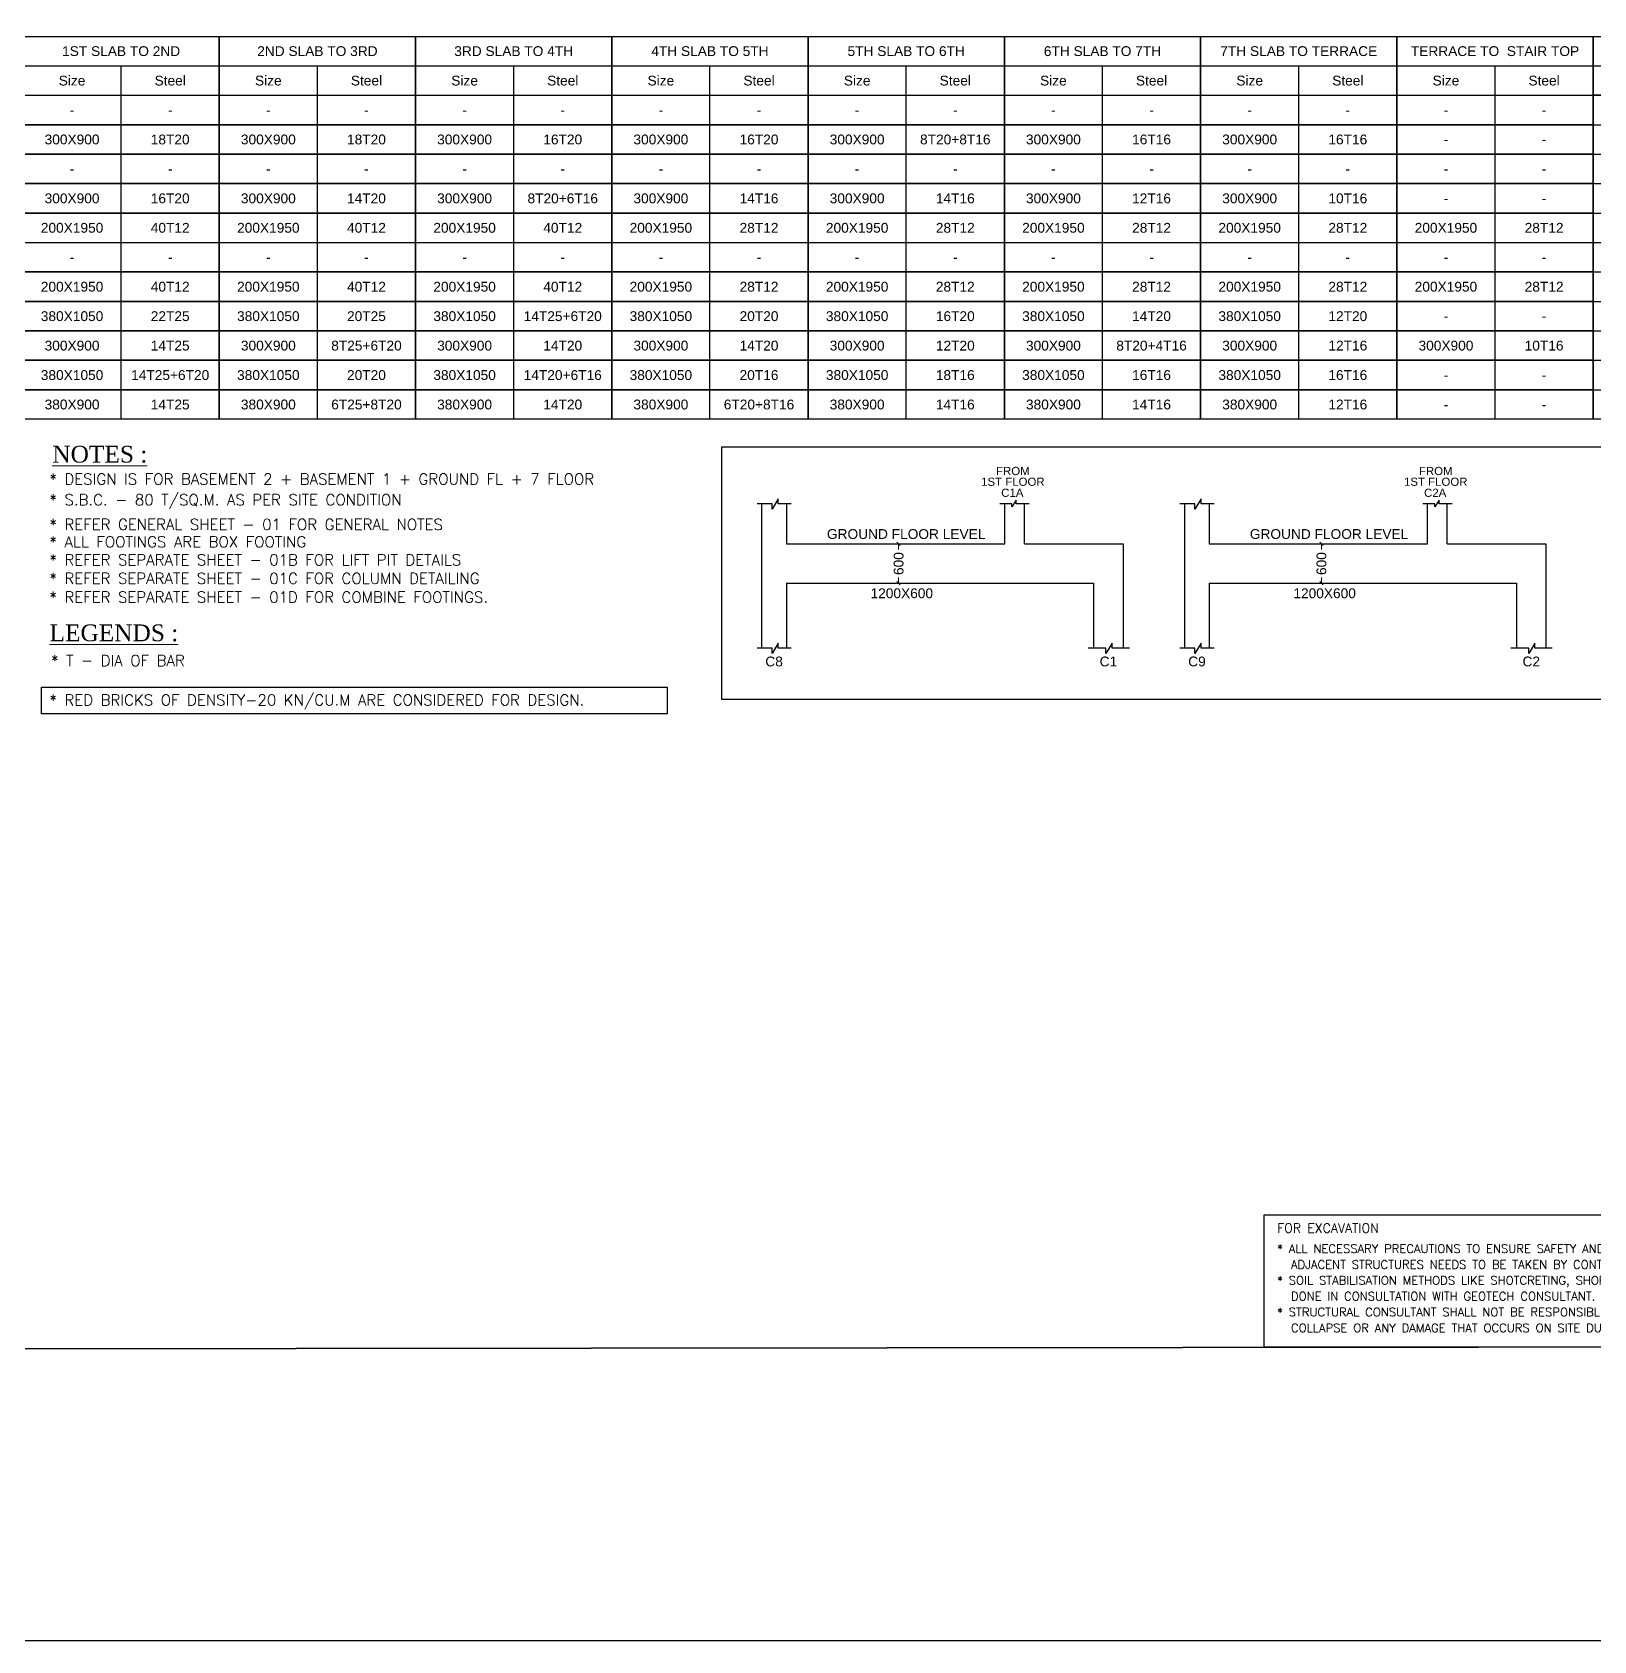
# Model space of a CAD drawing. Header units: inches. Extents: x 332 to 524, y 371 to 463.
# Drawn here: x 348.11 to 371.98, y 370.9 to 395.49 of the extents above; entities that cross this region are included whole.
import ezdxf
from ezdxf.enums import TextEntityAlignment as Align

# ---------------------------------------------------------------- set-up
doc = ezdxf.new("R2010")
doc.units = ezdxf.units.IN
doc.header["$MEASUREMENT"] = 0
for name, color, linetype in [('Beam Sizes', 7, 'Continuous'), ('Dim', 7, 'Continuous'), ('Text', 7, 'Continuous')]:
    doc.layers.add(name, color=color, linetype=linetype)
for name, color, linetype, lineweight in [('BORDER', 7, 'Continuous', 25), ('COLUMN NO', 1, 'Continuous', 25), ('FOUNDATION FORMAT', 210, 'Continuous', 30), ('NOTES', 7, 'Continuous', 20), ('SECTIONS', 7, 'Continuous', 25)]:
    doc.layers.add(name, color=color, linetype=linetype, lineweight=lineweight)
doc.styles.add('Rcad', font='arial.ttf')
doc.styles.add('SIMPLEX', font='simplex.shx')
doc.styles.get("Standard").update_dxf_attribs({"font": 'arial.ttf'})
doc.styles.add('TIMES', font='times.ttf', dxfattribs={"width": 0.9})
doc.dimstyles.new('Cenm', dxfattribs={"dimtxt": 0.2, "dimasz": 0.05, "dimexe": 0.05, "dimexo": 0.05, "dimgap": 0.05, "dimtad": 0, "dimzin": 0, "dimdsep": 46, "dimtxsty": 'Rcad', "dimblk": 'OBLIQUE', "dimcen": 0.05, "dimadec": 0, "dimazin": 0, "dimtfac": 1, "dimtofl": 0, "dimtmove": 0, "dimatfit": 3, "dimldrblk": 'DOTSMALL', "dimfxl": 0.15, "dimfxlon": 1, "dimtolj": 1, "dimtzin": 0, "dimlwd": 13, "dimlwe": 13, "dimarcsym": 0})

# ---------------------------------------------------------------- blocks, each defined once
blk = doc.blocks.new('_Oblique')
at = {"color": 0, "linetype": 'ByBlock', "lineweight": -2}
blk.add_line((-0.5, -0.5), (0.5, 0.5), dxfattribs=at)
blk = doc.blocks.new('*D91')
at = {"layer": 'Defpoints', "color": 0, "transparency": 16777216}
for p in [(361.257, 387.665), (361.208, 387.065), (361.356, 387.065)]:
    blk.add_point(p, dxfattribs=at)
at = {"layer": 'Dim', "color": 0, "lineweight": 13, "transparency": 16777216}
for p, q in [((361.307, 387.665), (361.406, 387.665)), ((361.356, 387.665), (361.356, 387.581)), ((361.258, 387.065), (361.406, 387.065)), ((361.356, 387.065), (361.356, 387.15))]:
    blk.add_line(p, q, dxfattribs=at)
at = {"layer": 'Dim', "color": 0, "lineweight": 13, "transparency": 16777216, "xscale": 0.05, "yscale": 0.05, "zscale": 0.05}
for p, rotation in [((361.356, 387.665), 90), ((361.356, 387.065), 270)]:
    blk.add_blockref('_Oblique', p, dxfattribs=dict(at, rotation=rotation))
at = {"layer": 'Dim', "color": 0, "transparency": 16777216, "insert": (361.356, 387.365), "char_height": 0.15, "attachment_point": 5, "rotation": 90, "style": 'Rcad'}
blk.add_mtext('\\A1;600', dxfattribs=at)
blk = doc.blocks.new('_DotSmall')
at = {"color": 0, "linetype": 'ByBlock', "const_width": 0.5}
blk.add_lwpolyline([(-0.0625, 0, 1), (0.0625, 0, 1)], format="xyb", close=True, dxfattribs=at)
blk = doc.blocks.new('*D92')
at = {"layer": 'Defpoints', "color": 0, "transparency": 16777216}
for p in [(367.721, 387.665), (367.672, 387.065), (367.82, 387.065)]:
    blk.add_point(p, dxfattribs=at)
at = {"layer": 'Dim', "color": 0, "lineweight": 13, "transparency": 16777216}
for p, q in [((367.771, 387.665), (367.87, 387.665)), ((367.82, 387.665), (367.82, 387.581)), ((367.722, 387.065), (367.87, 387.065)), ((367.82, 387.065), (367.82, 387.15))]:
    blk.add_line(p, q, dxfattribs=at)
at = {"layer": 'Dim', "color": 0, "lineweight": 13, "transparency": 16777216, "xscale": 0.05, "yscale": 0.05, "zscale": 0.05}
for p, rotation in [((367.82, 387.665), 90), ((367.82, 387.065), 270)]:
    blk.add_blockref('_Oblique', p, dxfattribs=dict(at, rotation=rotation))
at = {"layer": 'Dim', "color": 0, "transparency": 16777216, "insert": (367.82, 387.365), "char_height": 0.15, "attachment_point": 5, "rotation": 90, "style": 'Rcad'}
blk.add_mtext('\\A1;600', dxfattribs=at)

msp = doc.modelspace()

# ---------------------------------------------------------------- linework, layer by layer
at = {"layer": 'BORDER', "lineweight": 35, "elevation": 2510.4241}
msp.add_lwpolyline([(392.8066, 375.4143), (334.0706, 375.3486), (334.0706, 415.7197), (392.8066, 415.7197)], close=True, dxfattribs=at)
at = {"layer": 'BORDER', "lineweight": 30, "elevation": 2510.4241}
msp.add_lwpolyline([(366.938, 375.3943), (375.5558, 375.3943), (375.5559, 377.4092), (366.938, 377.4092)], close=True, dxfattribs=at)
at = {"layer": 'FOUNDATION FORMAT'}
msp.add_lwpolyline([(332.4867, 420.1646), (438.6804, 420.1646), (438.6804, 370.9028), (332.4867, 370.9028)], close=True, dxfattribs=at)
at = {"layer": 'SECTIONS', "color": 1}
for p, q in [((359.261, 388.2786), (359.261, 386.0729)), ((359.641, 388.2786), (359.641, 387.6653)), ((365.7246, 388.2786), (365.7246, 386.0729)), ((366.1046, 388.2786), (366.1046, 387.6653)), ((364.7862, 387.6653), (364.7862, 386.0729)), ((371.2498, 387.6653), (371.2498, 386.0729)), ((359.641, 387.0653), (359.641, 386.0729)), ((364.3362, 387.0653), (364.3362, 386.0729)), ((366.1046, 387.0653), (366.1046, 386.0729)), ((370.7998, 387.0653), (370.7998, 386.0729))]:
    msp.add_line(p, q, dxfattribs=at)
at = {"layer": 'SECTIONS', "color": 3, "linetype": 'Continuous', "lineweight": 25, "ltscale": 1000}
for p, q in [((362.978, 387.6653), (362.978, 388.2786)), ((363.278, 387.6653), (363.278, 388.2786)), ((369.4416, 387.6653), (369.4416, 388.2786)), ((369.7416, 387.6653), (369.7416, 388.2786))]:
    msp.add_line(p, q, dxfattribs=at)
at = {"layer": 'SECTIONS'}
for p, q in [((359.641, 387.6653), (362.978, 387.6653)), ((363.278, 387.6653), (364.7862, 387.6653)), ((366.1046, 387.6653), (369.4416, 387.6653)), ((369.7416, 387.6653), (371.2498, 387.6653)), ((359.641, 387.0653), (364.3362, 387.0653)), ((366.1046, 387.0653), (370.7998, 387.0653))]:
    msp.add_line(p, q, dxfattribs=at)
msp.add_lwpolyline([(358.652, 389.1499), (381.1559, 389.1499), (381.1559, 385.2886), (358.652, 385.2886)], close=True, dxfattribs=at)
at = {"layer": 'SECTIONS', "color": 1}
for points in [[(359.7145, 388.2786), (359.5162, 388.2786), (359.5162, 388.3555), (359.4222, 388.1971), (359.4222, 388.2786), (359.1928, 388.2786)], [(366.1781, 388.2786), (365.9799, 388.2786), (365.9799, 388.3555), (365.8858, 388.1971), (365.8858, 388.2786), (365.6564, 388.2786)], [(359.7145, 386.0729), (359.5162, 386.0729), (359.5162, 386.1498), (359.4222, 385.9914), (359.4222, 386.0729), (359.1928, 386.0729)], [(364.8831, 386.0729), (364.619, 386.0729), (364.619, 386.1498), (364.5249, 385.9914), (364.5249, 386.0729), (364.2525, 386.0729)], [(366.1781, 386.0729), (365.9799, 386.0729), (365.9799, 386.1498), (365.8858, 385.9914), (365.8858, 386.0729), (365.6564, 386.0729)], [(371.3467, 386.0729), (371.0826, 386.0729), (371.0826, 386.1498), (370.9885, 385.9914), (370.9885, 386.0729), (370.7161, 386.0729)]]:
    msp.add_lwpolyline(points, dxfattribs=at)
at = {"layer": 'SECTIONS', "color": 3, "linetype": 'Continuous', "lineweight": 25, "ltscale": 1000}
for points in [[(363.3524, 388.2786), (363.1542, 388.2786), (363.1542, 388.3351), (363.0878, 388.2306), (363.0878, 388.2786), (362.9056, 388.2786)], [(369.816, 388.2786), (369.6178, 388.2786), (369.6178, 388.3351), (369.5514, 388.2306), (369.5514, 388.2786), (369.3692, 388.2786)]]:
    msp.add_lwpolyline(points, dxfattribs=at)
at = {"layer": 'Text'}
for p, q in [((347.9721, 394.9708), (350.9721, 394.9708)), ((349.4721, 394.0708), (349.4721, 394.9708)), ((350.9721, 394.9708), (353.9721, 394.9708)), ((352.4721, 394.0708), (352.4721, 394.9708)), ((353.9721, 394.9708), (356.9721, 394.9708)), ((355.4721, 394.0708), (355.4721, 394.9708)), ((356.9721, 394.9708), (359.9721, 394.9708)), ((358.4721, 394.0708), (358.4721, 394.9708)), ((359.9721, 394.9708), (362.9721, 394.9708)), ((361.4721, 394.0708), (361.4721, 394.9708)), ((362.9721, 394.9708), (365.9721, 394.9708)), ((364.4721, 394.0708), (364.4721, 394.9708)), ((365.9721, 394.9708), (368.9721, 394.9708)), ((367.4721, 394.0708), (367.4721, 394.9708)), ((368.9721, 394.9708), (371.9721, 394.9708)), ((370.4721, 394.0708), (370.4721, 394.9708)), ((371.9721, 394.9708), (376.7721, 394.9708)), ((347.9721, 394.5208), (350.9721, 394.5208)), ((347.9721, 394.5208), (350.9721, 394.5208)), ((349.4721, 393.6208), (349.4721, 394.5208)), ((350.9721, 394.5208), (353.9721, 394.5208)), ((350.9721, 394.5208), (353.9721, 394.5208)), ((352.4721, 393.6208), (352.4721, 394.5208)), ((353.9721, 394.5208), (356.9721, 394.5208)), ((353.9721, 394.5208), (356.9721, 394.5208)), ((355.4721, 393.6208), (355.4721, 394.5208)), ((356.9721, 394.5208), (359.9721, 394.5208)), ((356.9721, 394.5208), (359.9721, 394.5208)), ((358.4721, 393.6208), (358.4721, 394.5208)), ((359.9721, 394.5208), (362.9721, 394.5208)), ((359.9721, 394.5208), (362.9721, 394.5208)), ((361.4721, 393.6208), (361.4721, 394.5208)), ((362.9721, 394.5208), (365.9721, 394.5208)), ((362.9721, 394.5208), (365.9721, 394.5208)), ((364.4721, 393.6208), (364.4721, 394.5208)), ((365.9721, 394.5208), (368.9721, 394.5208)), ((365.9721, 394.5208), (368.9721, 394.5208)), ((367.4721, 393.6208), (367.4721, 394.5208)), ((368.9721, 394.5208), (371.9721, 394.5208)), ((368.9721, 394.5208), (371.9721, 394.5208)), ((370.4721, 393.6208), (370.4721, 394.5208)), ((347.9721, 394.0708), (350.9721, 394.0708)), ((347.9721, 394.0708), (350.9721, 394.0708)), ((349.4721, 393.1708), (349.4721, 394.0708)), ((350.9721, 394.0708), (353.9721, 394.0708)), ((350.9721, 394.0708), (353.9721, 394.0708)), ((352.4721, 393.1708), (352.4721, 394.0708)), ((353.9721, 394.0708), (356.9721, 394.0708)), ((353.9721, 394.0708), (356.9721, 394.0708)), ((355.4721, 393.1708), (355.4721, 394.0708)), ((356.9721, 394.0708), (359.9721, 394.0708)), ((356.9721, 394.0708), (359.9721, 394.0708)), ((358.4721, 393.1708), (358.4721, 394.0708)), ((359.9721, 394.0708), (362.9721, 394.0708)), ((359.9721, 394.0708), (362.9721, 394.0708)), ((361.4721, 393.1708), (361.4721, 394.0708)), ((362.9721, 394.0708), (365.9721, 394.0708)), ((362.9721, 394.0708), (365.9721, 394.0708)), ((364.4721, 393.1708), (364.4721, 394.0708)), ((365.9721, 394.0708), (368.9721, 394.0708)), ((365.9721, 394.0708), (368.9721, 394.0708)), ((367.4721, 393.1708), (367.4721, 394.0708)), ((368.9721, 394.0708), (371.9721, 394.0708)), ((368.9721, 394.0708), (371.9721, 394.0708)), ((370.4721, 393.1708), (370.4721, 394.0708)), ((371.9721, 394.0708), (376.7721, 394.0708)), ((347.9721, 393.6208), (350.9721, 393.6208)), ((347.9721, 393.6208), (350.9721, 393.6208)), ((349.4721, 392.7208), (349.4721, 393.6208)), ((350.9721, 393.6208), (353.9721, 393.6208)), ((350.9721, 393.6208), (353.9721, 393.6208)), ((352.4721, 392.7208), (352.4721, 393.6208)), ((353.9721, 393.6208), (356.9721, 393.6208)), ((353.9721, 393.6208), (356.9721, 393.6208)), ((355.4721, 392.7208), (355.4721, 393.6208)), ((356.9721, 393.6208), (359.9721, 393.6208)), ((356.9721, 393.6208), (359.9721, 393.6208)), ((358.4721, 392.7208), (358.4721, 393.6208)), ((359.9721, 393.6208), (362.9721, 393.6208)), ((359.9721, 393.6208), (362.9721, 393.6208)), ((361.4721, 392.7208), (361.4721, 393.6208)), ((362.9721, 393.6208), (365.9721, 393.6208)), ((362.9721, 393.6208), (365.9721, 393.6208)), ((364.4721, 392.7208), (364.4721, 393.6208)), ((365.9721, 393.6208), (368.9721, 393.6208)), ((365.9721, 393.6208), (368.9721, 393.6208)), ((367.4721, 392.7208), (367.4721, 393.6208)), ((368.9721, 393.6208), (371.9721, 393.6208)), ((368.9721, 393.6208), (371.9721, 393.6208)), ((370.4721, 392.7208), (370.4721, 393.6208)), ((371.9721, 393.6208), (376.7721, 393.6208)), ((347.9721, 393.1708), (350.9721, 393.1708)), ((347.9721, 393.1708), (350.9721, 393.1708)), ((349.4721, 390.9208), (349.4721, 393.1708)), ((350.9721, 393.1708), (353.9721, 393.1708)), ((350.9721, 393.1708), (353.9721, 393.1708)), ((352.4721, 390.9208), (352.4721, 393.1708)), ((353.9721, 393.1708), (356.9721, 393.1708)), ((353.9721, 393.1708), (356.9721, 393.1708)), ((355.4721, 390.9208), (355.4721, 393.1708)), ((356.9721, 393.1708), (359.9721, 393.1708)), ((356.9721, 393.1708), (359.9721, 393.1708)), ((358.4721, 390.9208), (358.4721, 393.1708)), ((359.9721, 393.1708), (362.9721, 393.1708)), ((359.9721, 393.1708), (362.9721, 393.1708)), ((361.4721, 390.9208), (361.4721, 393.1708)), ((362.9721, 393.1708), (365.9721, 393.1708)), ((362.9721, 393.1708), (365.9721, 393.1708)), ((364.4721, 390.9208), (364.4721, 393.1708)), ((365.9721, 393.1708), (368.9721, 393.1708)), ((365.9721, 393.1708), (368.9721, 393.1708)), ((367.4721, 390.9208), (367.4721, 393.1708)), ((368.9721, 393.1708), (371.9721, 393.1708)), ((368.9721, 393.1708), (371.9721, 393.1708)), ((370.4721, 390.9208), (370.4721, 393.1708)), ((371.9721, 393.1708), (376.7721, 393.1708)), ((347.5954, 392.7208), (350.5954, 392.7208)), ((347.5954, 392.7208), (350.5954, 392.7208)), ((349.4721, 390.4708), (349.4721, 392.7208)), ((350.5954, 392.7208), (353.5954, 392.7208)), ((350.5954, 392.7208), (353.5954, 392.7208)), ((352.4721, 390.4708), (352.4721, 392.7208)), ((353.5954, 392.7208), (356.5954, 392.7208)), ((353.5954, 392.7208), (356.5954, 392.7208)), ((355.4721, 390.4708), (355.4721, 392.7208)), ((356.5954, 392.7208), (359.5954, 392.7208)), ((356.5954, 392.7208), (359.5954, 392.7208)), ((358.4721, 390.4708), (358.4721, 392.7208)), ((359.5954, 392.7208), (362.5954, 392.7208)), ((359.5954, 392.7208), (362.5954, 392.7208)), ((361.4721, 390.4708), (361.4721, 392.7208)), ((362.5954, 392.7208), (365.5954, 392.7208)), ((362.5954, 392.7208), (365.5954, 392.7208)), ((364.4721, 390.4708), (364.4721, 392.7208)), ((365.5954, 392.7208), (368.5954, 392.7208)), ((365.5954, 392.7208), (368.5954, 392.7208)), ((367.4721, 390.4708), (367.4721, 392.7208)), ((368.5954, 392.7208), (371.5954, 392.7208)), ((368.5954, 392.7208), (371.5954, 392.7208)), ((370.4721, 390.4708), (370.4721, 392.7208)), ((371.9721, 392.7208), (376.7721, 392.7208)), ((347.9721, 392.2708), (350.9721, 392.2708)), ((347.9721, 392.2708), (350.9721, 392.2708)), ((349.4721, 391.3708), (349.4721, 392.2708)), ((350.9721, 392.2708), (353.9721, 392.2708)), ((350.9721, 392.2708), (353.9721, 392.2708)), ((352.4721, 391.3708), (352.4721, 392.2708)), ((353.9721, 392.2708), (356.9721, 392.2708)), ((353.9721, 392.2708), (356.9721, 392.2708)), ((355.4721, 391.3708), (355.4721, 392.2708)), ((356.9721, 392.2708), (359.9721, 392.2708)), ((356.9721, 392.2708), (359.9721, 392.2708)), ((358.4721, 391.3708), (358.4721, 392.2708)), ((359.9721, 392.2708), (362.9721, 392.2708)), ((359.9721, 392.2708), (362.9721, 392.2708)), ((361.4721, 391.3708), (361.4721, 392.2708)), ((362.9721, 392.2708), (365.9721, 392.2708)), ((362.9721, 392.2708), (365.9721, 392.2708)), ((364.4721, 391.3708), (364.4721, 392.2708)), ((365.9721, 392.2708), (368.9721, 392.2708)), ((365.9721, 392.2708), (368.9721, 392.2708)), ((367.4721, 391.3708), (367.4721, 392.2708)), ((368.9721, 392.2708), (371.9721, 392.2708)), ((368.9721, 392.2708), (371.9721, 392.2708)), ((370.4721, 391.3708), (370.4721, 392.2708)), ((371.9721, 392.2708), (376.7721, 392.2708)), ((347.9721, 391.8208), (350.9721, 391.8208)), ((347.9721, 391.8208), (350.9721, 391.8208)), ((350.9721, 391.8208), (353.9721, 391.8208)), ((350.9721, 391.8208), (353.9721, 391.8208)), ((353.9721, 391.8208), (356.9721, 391.8208)), ((353.9721, 391.8208), (356.9721, 391.8208)), ((356.9721, 391.8208), (359.9721, 391.8208)), ((356.9721, 391.8208), (359.9721, 391.8208)), ((359.9721, 391.8208), (362.9721, 391.8208)), ((359.9721, 391.8208), (362.9721, 391.8208)), ((362.9721, 391.8208), (365.9721, 391.8208)), ((362.9721, 391.8208), (365.9721, 391.8208)), ((365.9721, 391.8208), (368.9721, 391.8208)), ((365.9721, 391.8208), (368.9721, 391.8208)), ((368.9721, 391.8208), (371.9721, 391.8208)), ((368.9721, 391.8208), (371.9721, 391.8208)), ((371.9721, 391.8208), (376.7721, 391.8208)), ((347.9721, 391.3708), (350.9721, 391.3708)), ((347.9721, 391.3708), (350.9721, 391.3708)), ((350.9721, 391.3708), (353.9721, 391.3708)), ((350.9721, 391.3708), (353.9721, 391.3708)), ((353.9721, 391.3708), (356.9721, 391.3708)), ((353.9721, 391.3708), (356.9721, 391.3708)), ((356.9721, 391.3708), (359.9721, 391.3708)), ((356.9721, 391.3708), (359.9721, 391.3708)), ((359.9721, 391.3708), (362.9721, 391.3708)), ((359.9721, 391.3708), (362.9721, 391.3708)), ((362.9721, 391.3708), (365.9721, 391.3708)), ((362.9721, 391.3708), (365.9721, 391.3708)), ((365.9721, 391.3708), (368.9721, 391.3708)), ((365.9721, 391.3708), (368.9721, 391.3708)), ((368.9721, 391.3708), (371.9721, 391.3708)), ((368.9721, 391.3708), (371.9721, 391.3708)), ((371.9721, 391.3708), (376.7721, 391.3708)), ((347.9721, 390.9208), (350.9721, 390.9208)), ((347.9721, 390.9208), (350.9721, 390.9208)), ((349.4721, 390.0208), (349.4721, 390.9208)), ((350.9721, 390.9208), (353.9721, 390.9208)), ((350.9721, 390.9208), (353.9721, 390.9208)), ((352.4721, 390.0208), (352.4721, 390.9208)), ((353.9721, 390.9208), (356.9721, 390.9208)), ((353.9721, 390.9208), (356.9721, 390.9208)), ((355.4721, 390.0208), (355.4721, 390.9208)), ((356.9721, 390.9208), (359.9721, 390.9208)), ((356.9721, 390.9208), (359.9721, 390.9208)), ((358.4721, 390.0208), (358.4721, 390.9208)), ((359.9721, 390.9208), (362.9721, 390.9208)), ((359.9721, 390.9208), (362.9721, 390.9208)), ((361.4721, 390.0208), (361.4721, 390.9208)), ((362.9721, 390.9208), (365.9721, 390.9208)), ((362.9721, 390.9208), (365.9721, 390.9208)), ((364.4721, 390.0208), (364.4721, 390.9208)), ((365.9721, 390.9208), (368.9721, 390.9208)), ((365.9721, 390.9208), (368.9721, 390.9208)), ((367.4721, 390.0208), (367.4721, 390.9208)), ((368.9721, 390.9208), (371.9721, 390.9208)), ((368.9721, 390.9208), (371.9721, 390.9208)), ((370.4721, 390.0208), (370.4721, 390.9208)), ((371.9721, 390.9208), (376.7721, 390.9208)), ((347.9721, 390.4708), (350.9721, 390.4708)), ((347.9721, 390.4708), (350.9721, 390.4708)), ((349.4721, 389.5708), (349.4721, 390.4708)), ((350.9721, 390.4708), (353.9721, 390.4708)), ((350.9721, 390.4708), (353.9721, 390.4708)), ((352.4721, 389.5708), (352.4721, 390.4708)), ((353.9721, 390.4708), (356.9721, 390.4708)), ((353.9721, 390.4708), (356.9721, 390.4708)), ((355.4721, 389.5708), (355.4721, 390.4708)), ((356.9721, 390.4708), (359.9721, 390.4708)), ((356.9721, 390.4708), (359.9721, 390.4708)), ((358.4721, 389.5708), (358.4721, 390.4708)), ((359.9721, 390.4708), (362.9721, 390.4708)), ((359.9721, 390.4708), (362.9721, 390.4708)), ((361.4721, 389.5708), (361.4721, 390.4708)), ((362.9721, 390.4708), (365.9721, 390.4708)), ((362.9721, 390.4708), (365.9721, 390.4708)), ((364.4721, 389.5708), (364.4721, 390.4708)), ((365.9721, 390.4708), (368.9721, 390.4708)), ((365.9721, 390.4708), (368.9721, 390.4708)), ((367.4721, 389.5708), (367.4721, 390.4708)), ((368.9721, 390.4708), (371.9721, 390.4708)), ((368.9721, 390.4708), (371.9721, 390.4708)), ((370.4721, 389.5708), (370.4721, 390.4708)), ((371.9721, 390.4708), (376.7721, 390.4708)), ((347.9721, 390.0208), (350.9721, 390.0208)), ((350.9721, 390.0208), (353.9721, 390.0208)), ((353.9721, 390.0208), (356.9721, 390.0208)), ((356.9721, 390.0208), (359.9721, 390.0208)), ((359.9721, 390.0208), (362.9721, 390.0208)), ((362.9721, 390.0208), (365.9721, 390.0208)), ((365.9721, 390.0208), (368.9721, 390.0208)), ((368.9721, 390.0208), (371.9721, 390.0208)), ((371.9721, 390.0208), (376.7721, 390.0208))]:
    msp.add_line(p, q, dxfattribs=at)
for points in [[(347.9721, 395.4208), (350.9721, 395.4208), (350.9721, 394.0708), (347.9721, 394.0708)], [(350.9721, 395.4208), (353.9721, 395.4208), (353.9721, 394.0708), (350.9721, 394.0708)], [(353.9721, 395.4208), (356.9721, 395.4208), (356.9721, 394.0708), (353.9721, 394.0708)], [(356.9721, 395.4208), (359.9721, 395.4208), (359.9721, 394.0708), (356.9721, 394.0708)], [(359.9721, 395.4208), (362.9721, 395.4208), (362.9721, 394.0708), (359.9721, 394.0708)], [(362.9721, 395.4208), (365.9721, 395.4208), (365.9721, 394.0708), (362.9721, 394.0708)], [(365.9721, 395.4208), (368.9721, 395.4208), (368.9721, 394.0708), (365.9721, 394.0708)], [(368.9721, 395.4208), (371.9721, 395.4208), (371.9721, 394.0708), (368.9721, 394.0708)], [(347.9721, 394.0708), (350.9721, 394.0708), (350.9721, 393.6208), (347.9721, 393.6208)], [(350.9721, 394.0708), (353.9721, 394.0708), (353.9721, 393.6208), (350.9721, 393.6208)], [(353.9721, 394.0708), (356.9721, 394.0708), (356.9721, 393.6208), (353.9721, 393.6208)], [(356.9721, 394.0708), (359.9721, 394.0708), (359.9721, 393.6208), (356.9721, 393.6208)], [(359.9721, 394.0708), (362.9721, 394.0708), (362.9721, 393.6208), (359.9721, 393.6208)], [(362.9721, 394.0708), (365.9721, 394.0708), (365.9721, 393.6208), (362.9721, 393.6208)], [(365.9721, 394.0708), (368.9721, 394.0708), (368.9721, 393.6208), (365.9721, 393.6208)], [(368.9721, 394.0708), (371.9721, 394.0708), (371.9721, 393.6208), (368.9721, 393.6208)], [(347.9721, 393.6208), (350.9721, 393.6208), (350.9721, 393.1708), (347.9721, 393.1708)], [(350.9721, 393.6208), (353.9721, 393.6208), (353.9721, 393.1708), (350.9721, 393.1708)], [(353.9721, 393.6208), (356.9721, 393.6208), (356.9721, 393.1708), (353.9721, 393.1708)], [(356.9721, 393.6208), (359.9721, 393.6208), (359.9721, 393.1708), (356.9721, 393.1708)], [(359.9721, 393.6208), (362.9721, 393.6208), (362.9721, 393.1708), (359.9721, 393.1708)], [(362.9721, 393.6208), (365.9721, 393.6208), (365.9721, 393.1708), (362.9721, 393.1708)], [(365.9721, 393.6208), (368.9721, 393.6208), (368.9721, 393.1708), (365.9721, 393.1708)], [(368.9721, 393.6208), (371.9721, 393.6208), (371.9721, 393.1708), (368.9721, 393.1708)], [(347.9721, 393.1708), (350.9721, 393.1708), (350.9721, 392.7208), (347.9721, 392.7208)], [(350.9721, 393.1708), (353.9721, 393.1708), (353.9721, 392.7208), (350.9721, 392.7208)], [(353.9721, 393.1708), (356.9721, 393.1708), (356.9721, 392.7208), (353.9721, 392.7208)], [(356.9721, 393.1708), (359.9721, 393.1708), (359.9721, 392.7208), (356.9721, 392.7208)], [(359.9721, 393.1708), (362.9721, 393.1708), (362.9721, 392.7208), (359.9721, 392.7208)], [(362.9721, 393.1708), (365.9721, 393.1708), (365.9721, 392.7208), (362.9721, 392.7208)], [(365.9721, 393.1708), (368.9721, 393.1708), (368.9721, 392.7208), (365.9721, 392.7208)], [(368.9721, 393.1708), (371.9721, 393.1708), (371.9721, 392.7208), (368.9721, 392.7208)], [(347.9721, 392.7208), (350.9721, 392.7208), (350.9721, 390.9208), (347.9721, 390.9208)], [(350.9721, 392.7208), (353.9721, 392.7208), (353.9721, 390.9208), (350.9721, 390.9208)], [(353.9721, 392.7208), (356.9721, 392.7208), (356.9721, 390.9208), (353.9721, 390.9208)], [(356.9721, 392.7208), (359.9721, 392.7208), (359.9721, 390.9208), (356.9721, 390.9208)], [(359.9721, 392.7208), (362.9721, 392.7208), (362.9721, 390.9208), (359.9721, 390.9208)], [(362.9721, 392.7208), (365.9721, 392.7208), (365.9721, 390.9208), (362.9721, 390.9208)], [(365.9721, 392.7208), (368.9721, 392.7208), (368.9721, 390.9208), (365.9721, 390.9208)], [(368.9721, 392.7208), (371.9721, 392.7208), (371.9721, 390.9208), (368.9721, 390.9208)], [(347.9721, 392.2708), (350.9721, 392.2708), (350.9721, 391.8208), (347.9721, 391.8208)], [(350.9721, 392.2708), (353.9721, 392.2708), (353.9721, 391.8208), (350.9721, 391.8208)], [(353.9721, 392.2708), (356.9721, 392.2708), (356.9721, 391.8208), (353.9721, 391.8208)], [(356.9721, 392.2708), (359.9721, 392.2708), (359.9721, 391.8208), (356.9721, 391.8208)], [(359.9721, 392.2708), (362.9721, 392.2708), (362.9721, 391.8208), (359.9721, 391.8208)], [(362.9721, 392.2708), (365.9721, 392.2708), (365.9721, 391.8208), (362.9721, 391.8208)], [(365.9721, 392.2708), (368.9721, 392.2708), (368.9721, 391.8208), (365.9721, 391.8208)], [(368.9721, 392.2708), (371.9721, 392.2708), (371.9721, 391.8208), (368.9721, 391.8208)], [(347.9721, 391.8208), (350.9721, 391.8208), (350.9721, 391.3708), (347.9721, 391.3708)], [(350.9721, 391.8208), (353.9721, 391.8208), (353.9721, 391.3708), (350.9721, 391.3708)], [(353.9721, 391.8208), (356.9721, 391.8208), (356.9721, 391.3708), (353.9721, 391.3708)], [(356.9721, 391.8208), (359.9721, 391.8208), (359.9721, 391.3708), (356.9721, 391.3708)], [(359.9721, 391.8208), (362.9721, 391.8208), (362.9721, 391.3708), (359.9721, 391.3708)], [(362.9721, 391.8208), (365.9721, 391.8208), (365.9721, 391.3708), (362.9721, 391.3708)], [(365.9721, 391.8208), (368.9721, 391.8208), (368.9721, 391.3708), (365.9721, 391.3708)], [(368.9721, 391.8208), (371.9721, 391.8208), (371.9721, 391.3708), (368.9721, 391.3708)], [(347.9721, 390.9208), (350.9721, 390.9208), (350.9721, 390.4708), (347.9721, 390.4708)], [(350.9721, 390.9208), (353.9721, 390.9208), (353.9721, 390.4708), (350.9721, 390.4708)], [(353.9721, 390.9208), (356.9721, 390.9208), (356.9721, 390.4708), (353.9721, 390.4708)], [(356.9721, 390.9208), (359.9721, 390.9208), (359.9721, 390.4708), (356.9721, 390.4708)], [(359.9721, 390.9208), (362.9721, 390.9208), (362.9721, 390.4708), (359.9721, 390.4708)], [(362.9721, 390.9208), (365.9721, 390.9208), (365.9721, 390.4708), (362.9721, 390.4708)], [(365.9721, 390.9208), (368.9721, 390.9208), (368.9721, 390.4708), (365.9721, 390.4708)], [(368.9721, 390.9208), (371.9721, 390.9208), (371.9721, 390.4708), (368.9721, 390.4708)], [(347.9721, 390.4708), (350.9721, 390.4708), (350.9721, 390.0208), (347.9721, 390.0208)], [(350.9721, 390.4708), (353.9721, 390.4708), (353.9721, 390.0208), (350.9721, 390.0208)], [(353.9721, 390.4708), (356.9721, 390.4708), (356.9721, 390.0208), (353.9721, 390.0208)], [(356.9721, 390.4708), (359.9721, 390.4708), (359.9721, 390.0208), (356.9721, 390.0208)], [(359.9721, 390.4708), (362.9721, 390.4708), (362.9721, 390.0208), (359.9721, 390.0208)], [(362.9721, 390.4708), (365.9721, 390.4708), (365.9721, 390.0208), (362.9721, 390.0208)], [(365.9721, 390.4708), (368.9721, 390.4708), (368.9721, 390.0208), (365.9721, 390.0208)], [(368.9721, 390.4708), (371.9721, 390.4708), (371.9721, 390.0208), (368.9721, 390.0208)], [(347.9721, 390.0208), (350.9721, 390.0208), (350.9721, 389.5708), (347.9721, 389.5708)], [(350.9721, 390.0208), (353.9721, 390.0208), (353.9721, 389.5708), (350.9721, 389.5708)], [(353.9721, 390.0208), (356.9721, 390.0208), (356.9721, 389.5708), (353.9721, 389.5708)], [(356.9721, 390.0208), (359.9721, 390.0208), (359.9721, 389.5708), (356.9721, 389.5708)], [(359.9721, 390.0208), (362.9721, 390.0208), (362.9721, 389.5708), (359.9721, 389.5708)], [(362.9721, 390.0208), (365.9721, 390.0208), (365.9721, 389.5708), (362.9721, 389.5708)], [(365.9721, 390.0208), (368.9721, 390.0208), (368.9721, 389.5708), (365.9721, 389.5708)], [(368.9721, 390.0208), (371.9721, 390.0208), (371.9721, 389.5708), (368.9721, 389.5708)]]:
    msp.add_lwpolyline(points, close=True, dxfattribs=at)
for points in [[(376.7721, 394.5208), (371.9721, 394.5208), (371.9721, 395.4208), (376.7721, 395.4208)], [(376.7721, 389.5708), (371.9721, 389.5708), (371.9721, 394.5208), (376.7721, 394.5208)]]:
    msp.add_lwpolyline(points, dxfattribs=at)
at = {"layer": 'Text', "color": 1}
msp.add_lwpolyline([(348.2539, 385.4781), (357.8178, 385.4781), (357.8178, 385.071), (348.2539, 385.071)], close=True, dxfattribs=at)

# ---------------------------------------------------------------- texts
at = {"layer": 'Beam Sizes', "style": 'Rcad'}
for s, p in [('GROUND FLOOR LEVEL', (361.4717, 387.8164, -85.6501)), ('GROUND FLOOR LEVEL', (367.9353, 387.8164, -85.6501)), ('1200X600', (361.4043, 386.9111, -85.6501)), ('1200X600', (367.8679, 386.9111, -85.6501))]:
    msp.add_text(s, height=0.15, dxfattribs=at).set_placement(p, align=Align.MIDDLE_CENTER)
at = {"layer": 'BORDER', "lineweight": 35, "style": 'SIMPLEX'}
msp.add_text('FOR EXCAVATION', height=0.140003, dxfattribs=at).set_placement((367.1413, 377.1394, -286.5933))
at = {"layer": 'BORDER', "lineweight": 25, "style": 'SIMPLEX'}
for s, p in [('* ALL NECESSARY PRECAUTIONS TO ENSURE SAFETY AND STABILITY OF', (367.1413, 376.8304, -286.5933)), ('ADJACENT STRUCTURES NEEDS TO BE TAKEN BY CONTRACTOR/OWNER/BUILDER', (367.3532, 376.5882, -286.5933)), ('* SOIL STABILISATION METHODS LIKE SHOTCRETING, SHORE PILING SHOULD BE', (367.1413, 376.346, -286.5933)), ('DONE IN CONSULTATION WITH GEOTECH CONSULTANT.', (367.3532, 376.1039, -286.5933)), ('* STRUCTURAL CONSULTANT SHALL NOT BE RESPONSIBLE FOR ANY ACCIDENTS,', (367.1413, 375.8617, -286.5933)), ('COLLAPSE OR ANY DAMAGE THAT OCCURS ON SITE DUE TO EXCAVATION.', (367.3532, 375.6195, -286.5933))]:
    msp.add_text(s, height=0.129811, dxfattribs=at).set_placement(p)
at = {"layer": 'COLUMN NO', "color": 3, "linetype": 'Continuous', "lineweight": 25, "ltscale": 1000}
for s, p in [('1ST FLOOR', (363.1025, 388.6157)), ('FROM', (363.1025, 388.7796)), ('1ST FLOOR', (369.5661, 388.6157)), ('FROM', (369.5661, 388.7796)), ('C1A', (363.0939, 388.4472)), ('C2A', (369.5575, 388.4472))]:
    msp.add_text(s, height=0.125, dxfattribs=at).set_placement(p, align=Align.MIDDLE_CENTER)
at = {"layer": 'COLUMN NO', "linetype": 'Continuous'}
for s, p in [('C8', (359.4527, 385.8688)), ('C1', (364.5625, 385.8688)), ('C9', (365.9163, 385.8688)), ('C2', (371.0261, 385.8688))]:
    msp.add_text(s, height=0.15, dxfattribs=at).set_placement(p, align=Align.MIDDLE_CENTER)
at = {"layer": 'NOTES'}
for s, height, style, p in [('%%UNOTES :', 0.25634, 'TIMES', (348.4204, 388.9082)), ('* DESIGN IS FOR BASEMENT 2 + BASEMENT 1 + GROUND FL + 7 FLOOR', 0.167475, 'SIMPLEX', (348.3764, 388.5725)), ('* S.B.C. - 80 T/SQ.M. AS PER SITE CONDITION', 0.167475, 'SIMPLEX', (348.3764, 388.2561)), ('* REFER GENERAL SHEET - 01 FOR GENERAL NOTES ', 0.167475, 'SIMPLEX', (348.3764, 387.8787)), ('* ALL FOOTINGS ARE BOX FOOTING', 0.167475, 'SIMPLEX', (348.3764, 387.6132)), ('* REFER SEPARATE SHEET - 01B FOR LIFT PIT DETAILS', 0.167475, 'SIMPLEX', (348.3764, 387.3375)), ('* REFER SEPARATE SHEET - 01C FOR COLUMN DETAILING', 0.167475, 'SIMPLEX', (348.3764, 387.0543)), ('* REFER SEPARATE SHEET - 01D FOR COMBINE FOOTINGS.', 0.167475, 'SIMPLEX', (348.3764, 386.7684)), ('%%ULEGENDS :', 0.256339, 'TIMES', (348.3776, 386.1782)), ('* T - DIA OF BAR', 0.167475, 'SIMPLEX', (348.3992, 385.7992))]:
    msp.add_text(s, height=height, dxfattribs=dict(at, style=style)).set_placement(p)
at = {"layer": 'NOTES', "color": 1, "style": 'SIMPLEX'}
msp.add_text('* RED BRICKS OF DENSITY-20 KN/CU.M ARE CONSIDERED FOR DESIGN.', height=0.167475, dxfattribs=at).set_placement((348.3764, 385.1957))
at = {"layer": 'Text', "style": 'Rcad'}
for s, p in [('1ST SLAB TO 2ND', (349.4721, 395.1958)), ('2ND SLAB TO 3RD', (352.4721, 395.1958)), ('3RD SLAB TO 4TH', (355.4721, 395.1958)), ('4TH SLAB TO 5TH', (358.4721, 395.1958)), ('5TH SLAB TO 6TH', (361.4721, 395.1958)), ('6TH SLAB TO 7TH', (364.4721, 395.1958)), ('7TH SLAB TO TERRACE', (367.4721, 395.1958)), ('TERRACE TO  STAIR TOP', (370.4721, 395.1958)), ('Size', (348.7221, 394.7458)), ('Steel', (350.2221, 394.7458)), ('Size', (351.7221, 394.7458)), ('Steel', (353.2221, 394.7458)), ('Size', (354.7221, 394.7458)), ('Steel', (356.2221, 394.7458)), ('Size', (357.7221, 394.7458)), ('Steel', (359.2221, 394.7458)), ('Size', (360.7221, 394.7458)), ('Steel', (362.2221, 394.7458)), ('Size', (363.7221, 394.7458)), ('Steel', (365.2221, 394.7458)), ('Size', (366.7221, 394.7458)), ('Steel', (368.2221, 394.7458)), ('Size', (369.7221, 394.7458)), ('Steel', (371.2221, 394.7458)), ('-', (348.7221, 394.2958)), ('-', (350.2221, 394.2958)), ('-', (351.7221, 394.2958)), ('-', (353.2221, 394.2958)), ('-', (354.7221, 394.2958)), ('-', (356.2221, 394.2958)), ('-', (357.7221, 394.2958)), ('-', (359.2221, 394.2958)), ('-', (360.7221, 394.2958)), ('-', (362.2221, 394.2958)), ('-', (363.7221, 394.2958)), ('-', (365.2221, 394.2958)), ('-', (366.7221, 394.2958)), ('-', (368.2221, 394.2958)), ('-', (369.7221, 394.2958)), ('-', (371.2221, 394.2958)), ('300X900', (348.7221, 393.8458)), ('18T20', (350.2221, 393.8458)), ('300X900', (351.7221, 393.8458)), ('18T20', (353.2221, 393.8458)), ('300X900', (354.7221, 393.8458)), ('16T20', (356.2221, 393.8458)), ('300X900', (357.7221, 393.8458)), ('16T20', (359.2221, 393.8458)), ('300X900', (360.7221, 393.8458)), ('8T20+8T16', (362.2221, 393.8458)), ('300X900', (363.7221, 393.8458)), ('16T16', (365.2221, 393.8458)), ('300X900', (366.7221, 393.8458)), ('16T16', (368.2221, 393.8458)), ('-', (369.7221, 393.8458)), ('-', (371.2221, 393.8458)), ('-', (348.7221, 393.3958)), ('-', (350.2221, 393.3958)), ('-', (351.7221, 393.3958)), ('-', (353.2221, 393.3958)), ('-', (354.7221, 393.3958)), ('-', (356.2221, 393.3958)), ('-', (357.7221, 393.3958)), ('-', (359.2221, 393.3958)), ('-', (360.7221, 393.3958)), ('-', (362.2221, 393.3958)), ('-', (363.7221, 393.3958)), ('-', (365.2221, 393.3958)), ('-', (366.7221, 393.3958)), ('-', (368.2221, 393.3958)), ('-', (369.7221, 393.3958)), ('-', (371.2221, 393.3958)), ('300X900', (348.7221, 392.9458)), ('16T20', (350.2221, 392.9458)), ('300X900', (351.7221, 392.9458)), ('14T20', (353.2221, 392.9458)), ('300X900', (354.7221, 392.9458)), ('8T20+6T16', (356.2221, 392.9458)), ('300X900', (357.7221, 392.9458)), ('14T16', (359.2221, 392.9458)), ('300X900', (360.7221, 392.9458)), ('14T16', (362.2221, 392.9458)), ('300X900', (363.7221, 392.9458)), ('12T16', (365.2221, 392.9458)), ('300X900', (366.7221, 392.9458)), ('10T16', (368.2221, 392.9458)), ('-', (369.7221, 392.9458)), ('-', (371.2221, 392.9458)), ('200X1950', (348.7221, 392.4958)), ('40T12', (350.2221, 392.4958)), ('200X1950', (351.7221, 392.4958)), ('40T12', (353.2221, 392.4958)), ('200X1950', (354.7221, 392.4958)), ('40T12', (356.2221, 392.4958)), ('200X1950', (357.7221, 392.4958)), ('28T12', (359.2221, 392.4958)), ('200X1950', (360.7221, 392.4958)), ('28T12', (362.2221, 392.4958)), ('200X1950', (363.7221, 392.4958)), ('28T12', (365.2221, 392.4958)), ('200X1950', (366.7221, 392.4958)), ('28T12', (368.2221, 392.4958)), ('200X1950', (369.7221, 392.4958)), ('28T12', (371.2221, 392.4958)), ('-', (348.7221, 392.0458)), ('-', (350.2221, 392.0458)), ('-', (351.7221, 392.0458)), ('-', (353.2221, 392.0458)), ('-', (354.7221, 392.0458)), ('-', (356.2221, 392.0458)), ('-', (357.7221, 392.0458)), ('-', (359.2221, 392.0458)), ('-', (360.7221, 392.0458)), ('-', (362.2221, 392.0458)), ('-', (363.7221, 392.0458)), ('-', (365.2221, 392.0458)), ('-', (366.7221, 392.0458)), ('-', (368.2221, 392.0458)), ('-', (369.7221, 392.0458)), ('-', (371.2221, 392.0458)), ('200X1950', (348.7221, 391.5958)), ('40T12', (350.2221, 391.5958)), ('200X1950', (351.7221, 391.5958)), ('40T12', (353.2221, 391.5958)), ('200X1950', (354.7221, 391.5958)), ('40T12', (356.2221, 391.5958)), ('200X1950', (357.7221, 391.5958)), ('28T12', (359.2221, 391.5958)), ('200X1950', (360.7221, 391.5958)), ('28T12', (362.2221, 391.5958)), ('200X1950', (363.7221, 391.5958)), ('28T12', (365.2221, 391.5958)), ('200X1950', (366.7221, 391.5958)), ('28T12', (368.2221, 391.5958)), ('200X1950', (369.7221, 391.5958)), ('28T12', (371.2221, 391.5958)), ('380X1050', (348.7221, 391.1458)), ('22T25', (350.2221, 391.1458)), ('380X1050', (351.7221, 391.1458)), ('20T25', (353.2221, 391.1458)), ('380X1050', (354.7221, 391.1458)), ('14T25+6T20', (356.2221, 391.1458)), ('380X1050', (357.7221, 391.1458)), ('20T20', (359.2221, 391.1458)), ('380X1050', (360.7221, 391.1458)), ('16T20', (362.2221, 391.1458)), ('380X1050', (363.7221, 391.1458)), ('14T20', (365.2221, 391.1458)), ('380X1050', (366.7221, 391.1458)), ('12T20', (368.2221, 391.1458)), ('-', (369.7221, 391.1458)), ('-', (371.2221, 391.1458)), ('300X900', (348.7221, 390.6958)), ('14T25', (350.2221, 390.6958)), ('300X900', (351.7221, 390.6958)), ('8T25+6T20', (353.2221, 390.6958)), ('300X900', (354.7221, 390.6958)), ('14T20', (356.2221, 390.6958)), ('300X900', (357.7221, 390.6958)), ('14T20', (359.2221, 390.6958)), ('300X900', (360.7221, 390.6958)), ('12T20', (362.2221, 390.6958)), ('300X900', (363.7221, 390.6958)), ('8T20+4T16', (365.2221, 390.6958)), ('300X900', (366.7221, 390.6958)), ('12T16', (368.2221, 390.6958)), ('300X900', (369.7221, 390.6958)), ('10T16', (371.2221, 390.6958)), ('380X1050', (348.7221, 390.2458)), ('14T25+6T20', (350.2221, 390.2458)), ('380X1050', (351.7221, 390.2458)), ('20T20', (353.2221, 390.2458)), ('380X1050', (354.7221, 390.2458)), ('14T20+6T16', (356.2221, 390.2458)), ('380X1050', (357.7221, 390.2458)), ('20T16', (359.2221, 390.2458)), ('380X1050', (360.7221, 390.2458)), ('18T16', (362.2221, 390.2458)), ('380X1050', (363.7221, 390.2458)), ('16T16', (365.2221, 390.2458)), ('380X1050', (366.7221, 390.2458)), ('16T16', (368.2221, 390.2458)), ('-', (369.7221, 390.2458)), ('-', (371.2221, 390.2458)), ('380X900', (348.7221, 389.7958)), ('14T25', (350.2221, 389.7958)), ('380X900', (351.7221, 389.7958)), ('6T25+8T20', (353.2221, 389.7958)), ('380X900', (354.7221, 389.7958)), ('14T20', (356.2221, 389.7958)), ('380X900', (357.7221, 389.7958)), ('6T20+8T16', (359.2221, 389.7958)), ('380X900', (360.7221, 389.7958)), ('14T16', (362.2221, 389.7958)), ('380X900', (363.7221, 389.7958)), ('14T16', (365.2221, 389.7958)), ('380X900', (366.7221, 389.7958)), ('12T16', (368.2221, 389.7958)), ('-', (369.7221, 389.7958)), ('-', (371.2221, 389.7958))]:
    msp.add_text(s, height=0.15, dxfattribs=at).set_placement(p, align=Align.MIDDLE_CENTER)

# ---------------------------------------------------------------- dimensions: what is measured, and where the dimension line sits
at = {"layer": 'Dim'}
for base, p1, p2, picture, middle in [((361.3561, 387.0653), (361.2574, 387.6653), (361.2081, 387.0653), '*D91', (361.3561, 387.3653)), ((367.8197, 387.0653), (367.721, 387.6653), (367.6717, 387.0653), '*D92', (367.8197, 387.3653))]:
    dim = msp.add_linear_dim(base=base, p1=p1, p2=p2, angle=90, dimstyle='Cenm', override={"dimtxt": 0.15, "dimdec": 0, "dimlfac": 1000}, dxfattribs=at)
    dim.commit()
    dim.dimension.update_dxf_attribs({"geometry": picture, "text_midpoint": middle})

doc.saveas('drawing.dxf')
